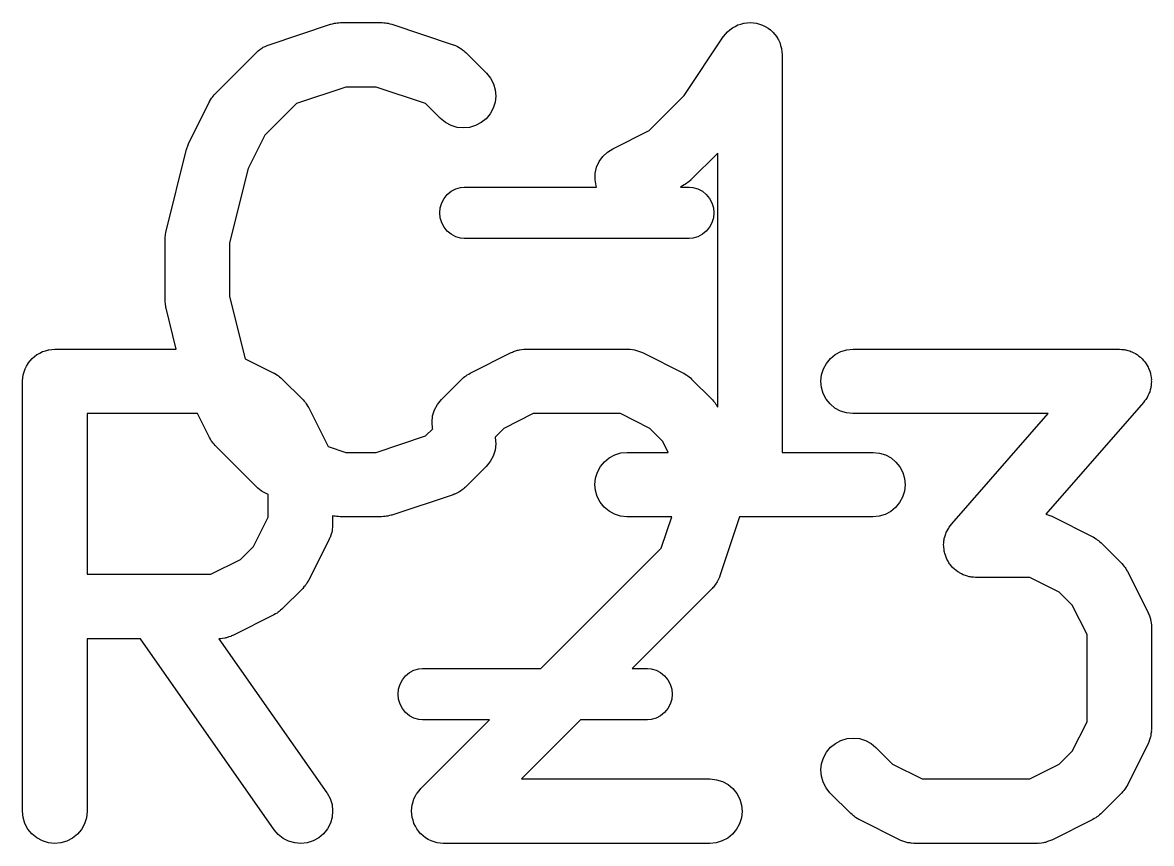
# Model space of a CAD drawing. Extents: x -0.18 to 2.54, y -2.17 to -0.07.
# Drawn here: x 1.9662 to 2.0695, y -0.8257 to -0.7505 of the extents above; entities that cross this region are included whole.
import ezdxf

# ---------------------------------------------------------------- set-up
doc = ezdxf.new("R2010")
doc.units = 0
doc.header["$MEASUREMENT"] = 0
doc.layers.add('BLACK', color=7, linetype='CONTINUOUS')

msp = doc.modelspace()

# ---------------------------------------------------------------- linework, layer by layer
at = {"layer": 'BLACK', "linetype": 'CONTINUOUS'}
for p, q in [((1.99455, -0.750631), (1.99471, -0.750583)), ((1.99471, -0.750583), (1.99483, -0.750571)), ((1.99483, -0.750571), (1.99495, -0.750545)), ((1.99495, -0.750545), (1.99511, -0.750543)), ((1.99511, -0.750543), (1.99528, -0.750527)), ((1.99528, -0.750527), (1.99903, -0.750527)), ((1.99903, -0.750527), (1.99907, -0.750527)), ((1.99907, -0.750527), (1.99924, -0.750546)), ((1.99924, -0.750546), (1.9994, -0.75055)), ((1.9994, -0.75055), (1.99952, -0.750578)), ((1.99952, -0.750578), (1.99964, -0.750591)), ((1.99964, -0.750591), (1.9998, -0.750641)), ((2.03194, -0.750663), (2.03222, -0.750579)), ((2.03222, -0.750579), (2.03223, -0.750578)), ((2.03222, -0.750579), (2.03222, -0.750579)), ((2.03223, -0.750578), (2.0325, -0.750554)), ((2.0325, -0.750554), (2.0328, -0.750527)), ((2.0328, -0.750527), (2.0328, -0.750527)), ((2.0328, -0.750527), (2.0328, -0.750527)), ((2.0328, -0.750527), (2.03308, -0.750557)), ((2.03308, -0.750557), (2.03337, -0.750587)), ((2.03337, -0.750587), (2.03337, -0.750588)), ((2.03337, -0.750588), (2.03337, -0.750588)), ((2.03337, -0.750588), (2.03364, -0.750671)), ((1.98872, -0.752553), (1.99435, -0.750678)), ((1.99435, -0.750678), (1.99439, -0.750666)), ((1.99439, -0.750666), (1.99455, -0.750631)), ((1.9998, -0.750641), (1.99996, -0.750678)), ((1.99996, -0.750678), (2.00559, -0.752553)), ((2.03034, -0.751807), (2.03052, -0.751593)), ((2.03052, -0.751593), (2.03071, -0.75137)), ((2.03071, -0.751367), (2.03094, -0.751187)), ((2.03071, -0.751368), (2.03071, -0.751367)), ((2.03071, -0.75137), (2.03071, -0.751368)), ((2.03094, -0.751187), (2.03116, -0.751009)), ((2.03116, -0.751006), (2.03142, -0.750872)), ((2.03116, -0.751008), (2.03116, -0.751006)), ((2.03116, -0.751009), (2.03116, -0.751008)), ((2.03142, -0.750872), (2.03167, -0.750742)), ((2.03167, -0.75074), (2.03194, -0.750663)), ((2.03167, -0.750741), (2.03167, -0.75074)), ((2.03167, -0.750742), (2.03167, -0.750741)), ((2.03364, -0.750671), (2.03392, -0.750757)), ((2.03392, -0.750757), (2.03392, -0.750759)), ((2.03392, -0.750759), (2.03392, -0.750759)), ((2.03392, -0.750759), (2.03416, -0.750885)), ((2.03416, -0.750885), (2.03443, -0.751032)), ((2.03443, -0.751032), (2.03443, -0.751033)), ((2.03443, -0.751033), (2.03443, -0.751034)), ((2.03443, -0.751034), (2.03464, -0.751204)), ((2.03464, -0.751204), (2.03487, -0.751399)), ((2.03487, -0.751399), (2.03487, -0.751401)), ((2.03487, -0.751401), (2.03487, -0.751402)), ((2.03487, -0.751402), (2.03505, -0.751618)), ((2.03505, -0.751618), (2.03524, -0.751846)), ((1.98838, -0.752706), (1.98856, -0.752613)), ((1.98856, -0.752613), (1.98864, -0.752588)), ((1.98864, -0.752588), (1.98872, -0.752553)), ((2.00559, -0.752553), (2.00563, -0.752566)), ((2.00563, -0.752566), (2.00571, -0.752603)), ((2.00571, -0.752603), (2.00579, -0.752628)), ((2.00579, -0.752628), (2.00597, -0.752724)), ((2.02673, -0.757223), (2.03032, -0.751842)), ((2.03032, -0.751842), (2.03034, -0.751812)), ((2.03034, -0.751811), (2.03034, -0.751807)), ((2.03034, -0.751812), (2.03034, -0.751811)), ((2.03034, -0.751811), (2.03034, -0.751811)), ((2.03524, -0.751846), (2.03524, -0.751847)), ((2.03524, -0.751847), (2.03524, -0.751849)), ((2.03524, -0.751849), (2.03537, -0.752098)), ((2.03537, -0.752098), (2.03551, -0.752354)), ((2.03551, -0.752354), (2.03551, -0.752357)), ((2.03551, -0.752357), (2.03551, -0.752359)), ((2.03551, -0.752359), (2.03558, -0.752613)), ((2.03558, -0.752613), (2.03567, -0.752906)), ((1.98382, -0.757016), (1.98757, -0.753266)), ((1.98757, -0.753266), (1.9876, -0.753237)), ((1.9876, -0.753237), (1.98767, -0.753183)), ((1.98767, -0.753183), (1.98773, -0.75312)), ((1.98773, -0.75312), (1.98789, -0.753004)), ((1.98789, -0.753004), (1.98805, -0.752878)), ((1.98805, -0.752878), (1.98812, -0.752838)), ((1.98812, -0.752838), (1.9882, -0.752788)), ((1.9882, -0.752788), (1.98838, -0.752706)), ((2.00597, -0.752724), (2.00615, -0.752808)), ((2.00615, -0.752808), (2.00622, -0.75286)), ((2.00622, -0.75286), (2.0063, -0.752901)), ((2.0063, -0.752901), (2.00645, -0.753029)), ((2.00645, -0.753029), (2.00662, -0.753147)), ((2.00662, -0.753147), (2.00667, -0.753211)), ((2.00667, -0.753211), (2.00674, -0.753266)), ((2.00674, -0.753266), (2.00862, -0.755141)), ((2.03567, -0.752906), (2.03567, -0.752908)), ((2.03567, -0.752908), (2.03567, -0.752911)), ((2.03567, -0.752911), (2.0357, -0.753197)), ((2.0357, -0.753197), (2.03573, -0.75348)), ((2.03573, -0.75348), (2.03573, -0.789897)), ((2.00862, -0.755141), (2.00865, -0.755171)), ((2.00865, -0.755171), (2.00901, -0.755621)), ((2.00901, -0.755621), (2.00927, -0.756133)), ((1.99576, -0.756432), (1.99125, -0.757935)), ((1.99855, -0.756432), (1.99576, -0.756432)), ((2.00306, -0.757935), (1.99855, -0.756432)), ((2.00927, -0.756133), (2.00943, -0.756686)), ((2.00943, -0.756686), (2.00948, -0.75726)), ((1.98139, -0.761533), (1.98327, -0.757783)), ((1.98327, -0.757783), (1.98328, -0.757747)), ((1.98328, -0.757747), (1.98337, -0.757607)), ((1.98337, -0.757607), (1.98345, -0.757461)), ((1.98345, -0.757461), (1.98353, -0.757366)), ((1.98353, -0.757366), (1.9836, -0.757263)), ((1.9836, -0.757263), (1.98371, -0.757144)), ((1.98371, -0.757144), (1.98382, -0.757016)), ((2.00942, -0.757833), (2.00925, -0.758383)), ((2.00948, -0.75726), (2.00942, -0.757833)), ((2.02353, -0.760427), (2.02673, -0.757223)), ((1.99125, -0.757935), (1.98833, -0.760853)), ((2.00444, -0.759317), (2.00306, -0.757935)), ((2.00925, -0.758383), (2.00897, -0.758889)), ((2.00489, -0.759683), (2.00444, -0.759317)), ((2.00539, -0.759955), (2.00489, -0.759683)), ((2.00815, -0.759694), (2.00764, -0.759963)), ((2.0086, -0.759332), (2.00815, -0.759694)), ((2.00897, -0.758889), (2.0086, -0.759332)), ((1.98833, -0.760853), (1.98682, -0.763884)), ((2.00595, -0.760124), (2.00539, -0.759955)), ((2.00652, -0.760182), (2.00595, -0.760124)), ((2.00709, -0.760128), (2.00652, -0.760182)), ((2.00764, -0.759963), (2.00709, -0.760128)), ((2.02021, -0.762087), (2.02353, -0.760427)), ((1.98118, -0.762071), (1.98128, -0.761814)), ((1.98128, -0.761814), (1.98138, -0.761557)), ((1.98138, -0.761557), (1.98139, -0.761546)), ((1.98139, -0.761546), (1.98139, -0.761533)), ((1.97929, -0.769636), (1.98117, -0.762137)), ((1.98117, -0.762137), (1.98118, -0.762097)), ((1.98118, -0.762085), (1.98118, -0.762071)), ((1.98118, -0.762097), (1.98118, -0.762085)), ((2.01897, -0.763259), (2.0193, -0.76279)), ((2.0193, -0.76279), (2.01972, -0.762394)), ((2.01972, -0.762394), (2.02021, -0.762087)), ((2.02982, -0.762483), (2.02736, -0.764941)), ((2.02982, -0.785768), (2.02982, -0.762483)), ((1.98682, -0.763884), (1.98511, -0.770716)), ((2.0186, -0.764346), (2.01873, -0.763785)), ((2.01873, -0.763785), (2.01897, -0.763259)), ((2.01858, -0.764922), (2.0186, -0.764346)), ((2.01867, -0.765491), (2.01858, -0.764922)), ((2.02721, -0.765074), (2.02708, -0.765188)), ((2.02734, -0.76497), (2.02721, -0.765074)), ((2.02736, -0.764941), (2.02734, -0.76497)), ((2.00505, -0.766274), (2.00541, -0.765979)), ((2.00541, -0.765979), (2.00582, -0.76576)), ((2.00582, -0.76576), (2.00627, -0.765625)), ((2.00627, -0.765625), (2.00661, -0.765591)), ((2.00661, -0.765591), (2.01871, -0.765591)), ((2.01871, -0.765591), (2.01867, -0.765491)), ((2.0266, -0.765494), (2.0264, -0.765591)), ((2.0264, -0.765591), (2.02721, -0.765591)), ((2.02674, -0.765406), (2.0266, -0.765494)), ((2.02688, -0.76533), (2.02674, -0.765406)), ((2.02698, -0.765253), (2.02688, -0.76533)), ((2.02708, -0.765188), (2.02698, -0.765253)), ((2.02721, -0.765591), (2.02755, -0.765625)), ((2.02755, -0.765625), (2.028, -0.76576)), ((2.028, -0.76576), (2.02841, -0.765979)), ((2.02841, -0.765979), (2.02877, -0.766274)), ((2.0044, -0.76749), (2.00454, -0.767044)), ((2.00454, -0.767044), (2.00476, -0.766634)), ((2.00476, -0.766634), (2.00505, -0.766274)), ((2.02877, -0.766274), (2.02906, -0.766634)), ((2.02906, -0.766634), (2.02928, -0.767044)), ((2.02928, -0.767044), (2.02942, -0.76749)), ((2.00436, -0.767953), (2.0044, -0.76749)), ((2.0044, -0.768416), (2.00436, -0.767953)), ((2.02942, -0.76749), (2.02946, -0.767953)), ((2.02946, -0.767953), (2.02942, -0.768416)), ((2.00454, -0.768861), (2.0044, -0.768416)), ((2.00476, -0.769271), (2.00454, -0.768861)), ((2.02928, -0.768861), (2.02906, -0.769271)), ((2.02942, -0.768416), (2.02928, -0.768861)), ((1.97921, -0.770206), (1.97924, -0.769972)), ((1.97921, -0.770259), (1.97921, -0.770206)), ((1.97924, -0.769972), (1.97927, -0.769739)), ((1.97927, -0.769739), (1.97928, -0.769688)), ((1.97928, -0.769688), (1.97929, -0.769636)), ((2.00505, -0.769631), (2.00476, -0.769271)), ((2.00541, -0.769926), (2.00505, -0.769631)), ((2.00582, -0.770146), (2.00541, -0.769926)), ((2.00627, -0.770281), (2.00582, -0.770146)), ((2.028, -0.770146), (2.02755, -0.770281)), ((2.02841, -0.769926), (2.028, -0.770146)), ((2.02877, -0.769631), (2.02841, -0.769926)), ((2.02906, -0.769271), (2.02877, -0.769631)), ((1.9792, -0.770311), (1.97921, -0.770259)), ((1.9792, -0.770352), (1.9792, -0.770311)), ((1.9792, -0.775977), (1.9792, -0.770352)), ((1.98511, -0.770716), (1.98511, -0.775613)), ((2.00661, -0.770315), (2.00627, -0.770281)), ((2.02721, -0.770315), (2.00661, -0.770315)), ((2.02755, -0.770281), (2.02721, -0.770315)), ((1.97921, -0.776029), (1.9792, -0.775977)), ((1.97921, -0.776082), (1.97921, -0.776029)), ((1.97924, -0.776315), (1.97921, -0.776082)), ((1.97926, -0.77655), (1.97924, -0.776315)), ((1.98511, -0.775613), (1.98654, -0.781317)), ((1.97928, -0.776601), (1.97926, -0.77655)), ((1.97928, -0.776653), (1.97928, -0.776601)), ((1.97929, -0.776693), (1.97928, -0.776653)), ((1.98023, -0.780448), (1.97929, -0.776693)), ((1.968, -0.780663), (1.96826, -0.780584)), ((1.96826, -0.780584), (1.96853, -0.780504)), ((1.96853, -0.780504), (1.96854, -0.780503)), ((1.96854, -0.780503), (1.96855, -0.7805)), ((1.96855, -0.7805), (1.96883, -0.780475)), ((1.96883, -0.780475), (1.9691, -0.780448)), ((1.9691, -0.780448), (1.98023, -0.780448)), ((2.01129, -0.780612), (2.01148, -0.780543)), ((2.01148, -0.780543), (2.01157, -0.780529)), ((2.01157, -0.780529), (2.01165, -0.780504)), ((2.01165, -0.780504), (2.01185, -0.780485)), ((2.01185, -0.780485), (2.01205, -0.780453)), ((2.01205, -0.780453), (2.01214, -0.780456)), ((2.01214, -0.780456), (2.01222, -0.780448)), ((2.01222, -0.780448), (2.0216, -0.780448)), ((2.0216, -0.780448), (2.02164, -0.780448)), ((2.02164, -0.780448), (2.02172, -0.780458)), ((2.02172, -0.780458), (2.02181, -0.780456)), ((2.02181, -0.780456), (2.02201, -0.78049)), ((2.02201, -0.78049), (2.02221, -0.780513)), ((2.02221, -0.780513), (2.02229, -0.780539)), ((2.02229, -0.780539), (2.02238, -0.780554)), ((2.02238, -0.780554), (2.02257, -0.780626)), ((2.04109, -0.780671), (2.04165, -0.780504)), ((2.04165, -0.780504), (2.04222, -0.780448)), ((2.04222, -0.780448), (2.06659, -0.780448)), ((2.06659, -0.780448), (2.06663, -0.780448)), ((2.06663, -0.780448), (2.06682, -0.780469)), ((2.06682, -0.780469), (2.067, -0.780477)), ((2.067, -0.780477), (2.0671, -0.780501)), ((2.0671, -0.780501), (2.0672, -0.780513)), ((2.0672, -0.780513), (2.06738, -0.780569)), ((2.06738, -0.780569), (2.06756, -0.780612)), ((1.96667, -0.781733), (1.96685, -0.781519)), ((1.96685, -0.781519), (1.96702, -0.781306)), ((1.96702, -0.781306), (1.96703, -0.781299)), ((1.96703, -0.781299), (1.96704, -0.781291)), ((1.96704, -0.781291), (1.96725, -0.781118)), ((1.96725, -0.781118), (1.96747, -0.780941)), ((1.96747, -0.780941), (1.96748, -0.780936)), ((1.96748, -0.780936), (1.96749, -0.78093)), ((1.96749, -0.78093), (1.96773, -0.780801)), ((1.96773, -0.780801), (1.96798, -0.780671)), ((1.96798, -0.780671), (1.96799, -0.780668)), ((1.96799, -0.780668), (1.968, -0.780663)), ((1.98654, -0.781317), (1.98917, -0.782635)), ((2.00715, -0.782635), (2.0109, -0.78076)), ((2.0109, -0.78076), (2.01094, -0.780742)), ((2.01094, -0.780742), (2.01102, -0.780712)), ((2.01102, -0.780712), (2.0111, -0.780671)), ((2.0111, -0.780671), (2.01129, -0.780612)), ((2.02257, -0.780626), (2.02276, -0.780687)), ((2.02276, -0.780687), (2.02284, -0.780729)), ((2.02284, -0.780729), (2.02292, -0.78076)), ((2.02292, -0.78076), (2.02667, -0.782635)), ((2.03977, -0.78175), (2.04014, -0.781306)), ((2.04014, -0.781306), (2.04058, -0.780941)), ((2.04058, -0.780941), (2.04109, -0.780671)), ((2.06756, -0.780612), (2.06766, -0.780656)), ((2.06766, -0.780656), (2.06775, -0.780687)), ((2.06775, -0.780687), (2.06792, -0.780776)), ((2.06792, -0.780776), (2.06808, -0.780854)), ((2.06808, -0.780854), (2.06817, -0.780915)), ((2.06817, -0.780915), (2.06826, -0.780964)), ((2.06826, -0.780964), (2.0684, -0.781083)), ((2.0684, -0.781083), (2.06855, -0.781192)), ((2.06855, -0.781192), (2.06862, -0.781268)), ((2.06862, -0.781268), (2.0687, -0.781335)), ((2.0687, -0.781335), (2.06882, -0.781479)), ((2.06882, -0.781479), (2.06894, -0.781615)), ((2.06894, -0.781615), (2.069, -0.781703)), ((1.96621, -0.782787), (1.9663, -0.782523)), ((1.9663, -0.782523), (1.96638, -0.782257)), ((1.96638, -0.782257), (1.96639, -0.782247)), ((1.96639, -0.782238), (1.96652, -0.781993)), ((1.96639, -0.782247), (1.96639, -0.782238)), ((1.96652, -0.781993), (1.96665, -0.78175)), ((1.96665, -0.78175), (1.96666, -0.781742)), ((1.96666, -0.781742), (1.96667, -0.781733)), ((1.98917, -0.782635), (1.98921, -0.782653)), ((1.98921, -0.782653), (1.98935, -0.782744)), ((2.00701, -0.782723), (2.00715, -0.782635)), ((2.02667, -0.782635), (2.0267, -0.782653)), ((2.0267, -0.782653), (2.02684, -0.782744)), ((2.03933, -0.782807), (2.0395, -0.782257)), ((2.0395, -0.782257), (2.03977, -0.78175)), ((2.069, -0.781703), (2.06906, -0.781784)), ((2.06906, -0.781784), (2.06915, -0.781948)), ((2.06915, -0.781948), (2.06924, -0.782106)), ((2.06924, -0.782106), (2.06928, -0.782203)), ((2.06928, -0.782203), (2.06933, -0.782295)), ((2.06933, -0.782295), (2.06938, -0.782472)), ((2.06938, -0.782472), (2.06945, -0.782646)), ((2.06945, -0.782646), (2.06946, -0.782748)), ((1.96615, -0.78336), (1.96618, -0.783082)), ((1.96615, -0.78338), (1.96615, -0.78336)), ((1.96615, -0.783381), (1.96615, -0.78338)), ((1.96615, -0.78338), (1.96615, -0.78338)), ((1.96615, -0.783401), (1.96615, -0.783381)), ((1.96615, -0.822771), (1.96615, -0.783401)), ((1.96618, -0.783082), (1.96621, -0.782807)), ((1.96621, -0.782797), (1.96621, -0.782787)), ((1.96621, -0.782807), (1.96621, -0.782797)), ((1.98935, -0.782744), (1.98949, -0.782822)), ((1.98949, -0.782822), (1.98959, -0.7829)), ((1.98959, -0.7829), (1.98969, -0.782967)), ((1.98969, -0.782967), (1.98981, -0.783082)), ((1.98981, -0.783082), (1.98994, -0.783188)), ((1.98994, -0.783188), (1.99181, -0.785062)), ((2.00451, -0.785062), (2.00639, -0.783188)), ((2.00639, -0.783188), (2.00641, -0.783159)), ((2.00641, -0.783159), (2.00654, -0.783055)), ((2.00654, -0.783055), (2.00666, -0.782941)), ((2.00666, -0.782941), (2.00677, -0.782876)), ((2.00677, -0.782876), (2.00686, -0.782799)), ((2.00686, -0.782799), (2.00701, -0.782723)), ((2.02684, -0.782744), (2.02699, -0.782822)), ((2.02699, -0.782822), (2.02708, -0.7829)), ((2.02708, -0.7829), (2.02719, -0.782967)), ((2.02719, -0.782967), (2.02731, -0.783082)), ((2.02731, -0.783082), (2.02743, -0.783188)), ((2.02743, -0.783188), (2.02931, -0.785062)), ((2.03927, -0.78338), (2.03933, -0.782807)), ((2.03932, -0.783954), (2.03927, -0.78338)), ((2.06946, -0.782748), (2.06949, -0.782847)), ((2.06949, -0.782847), (2.06951, -0.783032)), ((2.06951, -0.783032), (2.06954, -0.783215)), ((2.06954, -0.783421), (2.06952, -0.783605)), ((2.06952, -0.783605), (2.06952, -0.783791)), ((2.06954, -0.783215), (2.06953, -0.783318)), ((2.06953, -0.783318), (2.06954, -0.783421)), ((2.03948, -0.784507), (2.03932, -0.783954)), ((2.03975, -0.785018), (2.03948, -0.784507)), ((2.06922, -0.784708), (2.06915, -0.784877)), ((2.06931, -0.784545), (2.06922, -0.784708)), ((2.06934, -0.784446), (2.06931, -0.784545)), ((2.06939, -0.784352), (2.06934, -0.784446)), ((2.06943, -0.784171), (2.06939, -0.784352)), ((2.06948, -0.783995), (2.06943, -0.784171)), ((2.06949, -0.783892), (2.06948, -0.783995)), ((2.06952, -0.783791), (2.06949, -0.783892)), ((1.99181, -0.785062), (1.99184, -0.785092)), ((1.99184, -0.785092), (1.99195, -0.785221)), ((1.99195, -0.785221), (1.99206, -0.785342)), ((1.99206, -0.785342), (1.99213, -0.785446)), ((1.99213, -0.785446), (1.9922, -0.785542)), ((1.9922, -0.785542), (1.99228, -0.785689)), ((1.99228, -0.785689), (1.99237, -0.78583)), ((2.00387, -0.786016), (2.00414, -0.785508)), ((2.00414, -0.785508), (2.00451, -0.785062)), ((2.02931, -0.785062), (2.02934, -0.785092)), ((2.02934, -0.785092), (2.02944, -0.785221)), ((2.02944, -0.785221), (2.02955, -0.785342)), ((2.02955, -0.785342), (2.02962, -0.785446)), ((2.02962, -0.785446), (2.0297, -0.785542)), ((2.0297, -0.785542), (2.02977, -0.785689)), ((2.02977, -0.785689), (2.02982, -0.785768)), ((2.04011, -0.785467), (2.03975, -0.785018)), ((2.04055, -0.785837), (2.04011, -0.785467)), ((2.06881, -0.785345), (2.05988, -0.795554)), ((2.06892, -0.785194), (2.06881, -0.785345)), ((2.06904, -0.785052), (2.06892, -0.785194)), ((2.06909, -0.784961), (2.06904, -0.785052)), ((2.06915, -0.784877), (2.06909, -0.784961)), ((1.97206, -0.786354), (1.97206, -0.80107)), ((1.98217, -0.786354), (1.97206, -0.786354)), ((1.98327, -0.788546), (1.98217, -0.786354)), ((1.99237, -0.78583), (1.99413, -0.789353)), ((2.00365, -0.78714), (2.0037, -0.786567)), ((2.0037, -0.786567), (2.00387, -0.786016)), ((2.01292, -0.786354), (2.01022, -0.787702)), ((2.0209, -0.786354), (2.01292, -0.786354)), ((2.0236, -0.787702), (2.0209, -0.786354)), ((2.04106, -0.786115), (2.04055, -0.785837)), ((2.0416, -0.786289), (2.04106, -0.786115)), ((2.04218, -0.786353), (2.0416, -0.786289)), ((2.04222, -0.786354), (2.04218, -0.786353)), ((2.06008, -0.786354), (2.04222, -0.786354)), ((2.05125, -0.796455), (2.06008, -0.786354)), ((2.00306, -0.788394), (2.00371, -0.787744)), ((2.0037, -0.787714), (2.00365, -0.78714)), ((2.00371, -0.787744), (2.0037, -0.787714)), ((2.01022, -0.787702), (2.00942, -0.788506)), ((2.02479, -0.788899), (2.0236, -0.787702)), ((1.98335, -0.788686), (1.98327, -0.788546)), ((1.98343, -0.788834), (1.98335, -0.788686)), ((1.98351, -0.788929), (1.98343, -0.788834)), ((1.99855, -0.789897), (2.00306, -0.788394)), ((2.00942, -0.788506), (2.00943, -0.788537)), ((2.00943, -0.788537), (2.00948, -0.78911)), ((1.98357, -0.789034), (1.98351, -0.788929)), ((1.98369, -0.789154), (1.98357, -0.789034)), ((1.98379, -0.789284), (1.98369, -0.789154)), ((1.98382, -0.789313), (1.98379, -0.789284)), ((1.98757, -0.793063), (1.98382, -0.789313)), ((1.99413, -0.789353), (1.99576, -0.789897)), ((1.99576, -0.789897), (1.99855, -0.789897)), ((2.00942, -0.789684), (2.00925, -0.790235)), ((2.00948, -0.78911), (2.00942, -0.789684)), ((2.02095, -0.789953), (2.02153, -0.789897)), ((2.02153, -0.789897), (2.02529, -0.789897)), ((2.02529, -0.789897), (2.02479, -0.788899)), ((2.03573, -0.789897), (2.04402, -0.789897)), ((2.04402, -0.789897), (2.04407, -0.789897)), ((2.04407, -0.789897), (2.04464, -0.789961)), ((2.00898, -0.790743), (2.00862, -0.791188)), ((2.00925, -0.790235), (2.00898, -0.790743)), ((2.01908, -0.791198), (2.01945, -0.790754)), ((2.01945, -0.790754), (2.01989, -0.79039)), ((2.01989, -0.79039), (2.0204, -0.79012)), ((2.0204, -0.79012), (2.02095, -0.789953)), ((2.04464, -0.789961), (2.04519, -0.790136)), ((2.04519, -0.790136), (2.04569, -0.790413)), ((2.04569, -0.790413), (2.04613, -0.790784)), ((2.04613, -0.790784), (2.04649, -0.791233)), ((2.00862, -0.791188), (2.00674, -0.793063)), ((2.01863, -0.792256), (2.0188, -0.791705)), ((2.0188, -0.791705), (2.01908, -0.791198)), ((2.04649, -0.791233), (2.04676, -0.791744)), ((2.04676, -0.791744), (2.04692, -0.792296)), ((2.01857, -0.792829), (2.01863, -0.792256)), ((2.01863, -0.793403), (2.01857, -0.792829)), ((2.04692, -0.792296), (2.04698, -0.79287)), ((2.04698, -0.79287), (2.04692, -0.793443)), ((1.98764, -0.793118), (1.98757, -0.793063)), ((1.98769, -0.793182), (1.98764, -0.793118)), ((1.98786, -0.7933), (1.98769, -0.793182)), ((1.98801, -0.793429), (1.98786, -0.7933)), ((1.98809, -0.79347), (1.98801, -0.793429)), ((1.98816, -0.793521), (1.98809, -0.79347)), ((1.98834, -0.793605), (1.98816, -0.793521)), ((1.98852, -0.793701), (1.98834, -0.793605)), ((1.9886, -0.793726), (1.98852, -0.793701)), ((1.98865, -0.793746), (1.9886, -0.793726)), ((1.98865, -0.795827), (1.98865, -0.793746)), ((2.00559, -0.793776), (1.99996, -0.795651)), ((2.00567, -0.793741), (2.00559, -0.793776)), ((2.00575, -0.793716), (2.00567, -0.793741)), ((2.00593, -0.793624), (2.00575, -0.793716)), ((2.00611, -0.793541), (2.00593, -0.793624)), ((2.00619, -0.793491), (2.00611, -0.793541)), ((2.00626, -0.793451), (2.00619, -0.793491)), ((2.00642, -0.793325), (2.00626, -0.793451)), ((2.00658, -0.793209), (2.00642, -0.793325)), ((2.00664, -0.793146), (2.00658, -0.793209)), ((2.00671, -0.793092), (2.00664, -0.793146)), ((2.00674, -0.793063), (2.00671, -0.793092)), ((2.01879, -0.793956), (2.01863, -0.793403)), ((2.01906, -0.794466), (2.01879, -0.793956)), ((2.04675, -0.793994), (2.04647, -0.794501)), ((2.04692, -0.793443), (2.04675, -0.793994)), ((2.01942, -0.794916), (2.01906, -0.794466)), ((2.01986, -0.795286), (2.01942, -0.794916)), ((2.0461, -0.794945), (2.04566, -0.795309)), ((2.04647, -0.794501), (2.0461, -0.794945)), ((1.9873, -0.798525), (1.98865, -0.795827)), ((1.99467, -0.795738), (1.99455, -0.795702)), ((1.99455, -0.795702), (1.99455, -0.796524)), ((1.99479, -0.795752), (1.99467, -0.795738)), ((1.99491, -0.795779), (1.99479, -0.795752)), ((1.99507, -0.795784), (1.99491, -0.795779)), ((1.99524, -0.795802), (1.99507, -0.795784)), ((1.99528, -0.795802), (1.99524, -0.795802)), ((1.99903, -0.795802), (1.99528, -0.795802)), ((1.9992, -0.795786), (1.99903, -0.795802)), ((1.99936, -0.795784), (1.9992, -0.795786)), ((1.99948, -0.795758), (1.99936, -0.795784)), ((1.9996, -0.795746), (1.99948, -0.795758)), ((1.99976, -0.795698), (1.9996, -0.795746)), ((1.99992, -0.795664), (1.99976, -0.795698)), ((1.99996, -0.795651), (1.99992, -0.795664)), ((2.02036, -0.795564), (2.01986, -0.795286)), ((2.02091, -0.795738), (2.02036, -0.795564)), ((2.02149, -0.795802), (2.02091, -0.795738)), ((2.02153, -0.795802), (2.02149, -0.795802)), ((2.0256, -0.795802), (2.02153, -0.795802)), ((2.02464, -0.798679), (2.0256, -0.795802)), ((2.03182, -0.795802), (2.03002, -0.801207)), ((2.04402, -0.795802), (2.03182, -0.795802)), ((2.0446, -0.795746), (2.04402, -0.795802)), ((2.04515, -0.79558), (2.0446, -0.795746)), ((2.04566, -0.795309), (2.04515, -0.79558)), ((2.05988, -0.795554), (2.06006, -0.795624)), ((2.06006, -0.795624), (2.06025, -0.795685)), ((2.06025, -0.795685), (2.06033, -0.795727)), ((2.06033, -0.795727), (2.06041, -0.795758)), ((2.06041, -0.795758), (2.06416, -0.797633)), ((1.99451, -0.796938), (1.99449, -0.797138)), ((1.99455, -0.796739), (1.99451, -0.796938)), ((1.99455, -0.796565), (1.99454, -0.796652)), ((1.99454, -0.796652), (1.99455, -0.796739)), ((1.99455, -0.796524), (1.99455, -0.796565)), ((2.05075, -0.797255), (2.05083, -0.797092)), ((2.05083, -0.797092), (2.05091, -0.796923)), ((2.05091, -0.796923), (2.05097, -0.796839)), ((2.05097, -0.796839), (2.05102, -0.796748)), ((2.05102, -0.796748), (2.05114, -0.796605)), ((2.05114, -0.796605), (2.05125, -0.796455)), ((1.99424, -0.797845), (1.99237, -0.801594)), ((1.99427, -0.797764), (1.99424, -0.797845)), ((1.99431, -0.797687), (1.99427, -0.797764)), ((1.99437, -0.797495), (1.99431, -0.797687)), ((1.99445, -0.797307), (1.99437, -0.797495)), ((1.99446, -0.797221), (1.99445, -0.797307)), ((1.99449, -0.797138), (1.99446, -0.797221)), ((2.05053, -0.798194), (2.05054, -0.798009)), ((2.05054, -0.798009), (2.05056, -0.797908)), ((2.05056, -0.797908), (2.05057, -0.797805)), ((2.05057, -0.797805), (2.05063, -0.797628)), ((2.05063, -0.797628), (2.05067, -0.797448)), ((2.05067, -0.797448), (2.05071, -0.797354)), ((2.05071, -0.797354), (2.05075, -0.797255)), ((2.06416, -0.797633), (2.0642, -0.797651)), ((2.0642, -0.797651), (2.06434, -0.797742)), ((2.06434, -0.797742), (2.06448, -0.79782)), ((2.06448, -0.79782), (2.06458, -0.797898)), ((2.06458, -0.797898), (2.06468, -0.797965)), ((2.06468, -0.797965), (2.0648, -0.798081)), ((2.0648, -0.798081), (2.06493, -0.798186)), ((1.9861, -0.799722), (1.9873, -0.798525)), ((2.01363, -0.809685), (2.02464, -0.798679)), ((2.05051, -0.798378), (2.05053, -0.798194)), ((2.05052, -0.798481), (2.05051, -0.798378)), ((2.05052, -0.798585), (2.05052, -0.798481)), ((2.05055, -0.798768), (2.05052, -0.798585)), ((2.05057, -0.798952), (2.05055, -0.798768)), ((2.0506, -0.799052), (2.05057, -0.798952)), ((2.05061, -0.799154), (2.0506, -0.799052)), ((2.05068, -0.799327), (2.05061, -0.799154)), ((2.06493, -0.798186), (2.0668, -0.800061)), ((1.9834, -0.80107), (1.9861, -0.799722)), ((2.05073, -0.799505), (2.05068, -0.799327)), ((2.05078, -0.799597), (2.05073, -0.799505)), ((2.05081, -0.799694), (2.05078, -0.799597)), ((2.05091, -0.799852), (2.05081, -0.799694)), ((2.051, -0.800016), (2.05091, -0.799852)), ((2.05106, -0.800096), (2.051, -0.800016)), ((2.05112, -0.800185), (2.05106, -0.800096)), ((2.05124, -0.800321), (2.05112, -0.800185)), ((2.0668, -0.800061), (2.06683, -0.80009)), ((2.06683, -0.80009), (2.06694, -0.800219)), ((2.06694, -0.800219), (2.06705, -0.80034)), ((1.97206, -0.80107), (1.9834, -0.80107)), ((2.03001, -0.801246), (2.02997, -0.801326)), ((2.03002, -0.801207), (2.03001, -0.801246)), ((2.05136, -0.800465), (2.05124, -0.800321)), ((2.05144, -0.800531), (2.05136, -0.800465)), ((2.05151, -0.800607), (2.05144, -0.800531)), ((2.05166, -0.800716), (2.05151, -0.800607)), ((2.0518, -0.800835), (2.05166, -0.800716)), ((2.05189, -0.800885), (2.0518, -0.800835)), ((2.05197, -0.800946), (2.05189, -0.800885)), ((2.05214, -0.801024), (2.05197, -0.800946)), ((2.0523, -0.801113), (2.05214, -0.801024)), ((2.0524, -0.801144), (2.0523, -0.801113)), ((2.0525, -0.801188), (2.0524, -0.801144)), ((2.05268, -0.801231), (2.0525, -0.801188)), ((2.05285, -0.801287), (2.05268, -0.801231)), ((2.06705, -0.80034), (2.06712, -0.800444)), ((2.06712, -0.800444), (2.06719, -0.80054)), ((2.06719, -0.80054), (2.06727, -0.800687)), ((2.06727, -0.800687), (2.06736, -0.800828)), ((2.06736, -0.800828), (2.06923, -0.804577)), ((1.99192, -0.802233), (1.99181, -0.802362)), ((1.99203, -0.802114), (1.99192, -0.802233)), ((1.9921, -0.802011), (1.99203, -0.802114)), ((1.99218, -0.801916), (1.9921, -0.802011)), ((1.99226, -0.80177), (1.99218, -0.801916)), ((1.99235, -0.801631), (1.99226, -0.80177)), ((1.99237, -0.801594), (1.99235, -0.801631)), ((2.02936, -0.802294), (2.02931, -0.802362)), ((2.02943, -0.802235), (2.02936, -0.802294)), ((2.02955, -0.802072), (2.02943, -0.802235)), ((2.02967, -0.801916), (2.02955, -0.802072)), ((2.02972, -0.80184), (2.02967, -0.801916)), ((2.02977, -0.801769), (2.02972, -0.80184)), ((2.02985, -0.801586), (2.02977, -0.801769)), ((2.02995, -0.801408), (2.02985, -0.801586)), ((2.02997, -0.801326), (2.02995, -0.801408)), ((2.05296, -0.801299), (2.05285, -0.801287)), ((2.05306, -0.801323), (2.05296, -0.801299)), ((2.05324, -0.801331), (2.05306, -0.801323)), ((2.05343, -0.801351), (2.05324, -0.801331)), ((2.05347, -0.801352), (2.05343, -0.801351)), ((2.05839, -0.801352), (2.05347, -0.801352)), ((2.06109, -0.8027), (2.05839, -0.801352)), ((1.99181, -0.802362), (1.98994, -0.804236)), ((2.02931, -0.802362), (2.02199, -0.809685)), ((2.06229, -0.803898), (2.06109, -0.8027)), ((1.98978, -0.804369), (1.98966, -0.804483)), ((1.98991, -0.804265), (1.98978, -0.804369)), ((1.98994, -0.804236), (1.98991, -0.804265)), ((2.06364, -0.806595), (2.06229, -0.803898)), ((1.98917, -0.804789), (1.98542, -0.806664)), ((1.98931, -0.804701), (1.98917, -0.804789)), ((1.98946, -0.804625), (1.98931, -0.804701)), ((1.98955, -0.804548), (1.98946, -0.804625)), ((1.98966, -0.804483), (1.98955, -0.804548)), ((2.06923, -0.804577), (2.06925, -0.804614)), ((2.06925, -0.804614), (2.06928, -0.804696)), ((2.06928, -0.804696), (2.06932, -0.804773)), ((2.06932, -0.804773), (2.06938, -0.804966)), ((2.06938, -0.804966), (2.06945, -0.805155)), ((2.06945, -0.805155), (2.06946, -0.805241)), ((2.06946, -0.805241), (2.06949, -0.805324)), ((2.06949, -0.805324), (2.06951, -0.805526)), ((2.06951, -0.805526), (2.06954, -0.805725)), ((2.06954, -0.805725), (2.06954, -0.805812)), ((2.06954, -0.805812), (2.06954, -0.805898)), ((2.06954, -0.805898), (2.06954, -0.815272)), ((1.97694, -0.806976), (1.97206, -0.806976)), ((1.97206, -0.806976), (1.97206, -0.822771)), ((1.98918, -0.824464), (1.97694, -0.806976)), ((1.98419, -0.806968), (1.98414, -0.806972)), ((1.98414, -0.806972), (1.99402, -0.821078)), ((1.98427, -0.806971), (1.98419, -0.806968)), ((1.98447, -0.806939), (1.98427, -0.806971)), ((1.98467, -0.80692), (1.98447, -0.806939)), ((1.98476, -0.806895), (1.98467, -0.80692)), ((1.98484, -0.806881), (1.98476, -0.806895)), ((1.98503, -0.806812), (1.98484, -0.806881)), ((1.98523, -0.806753), (1.98503, -0.806812)), ((1.9853, -0.806712), (1.98523, -0.806753)), ((1.98538, -0.806682), (1.9853, -0.806712)), ((1.98542, -0.806664), (1.98538, -0.806682)), ((2.06364, -0.814575), (2.06364, -0.806595)), ((2.00094, -0.810729), (2.00123, -0.810369)), ((2.00123, -0.810369), (2.00159, -0.810074)), ((2.00159, -0.810074), (2.002, -0.809854)), ((2.002, -0.809854), (2.00245, -0.809719)), ((2.00245, -0.809719), (2.00279, -0.809685)), ((2.00279, -0.809685), (2.01363, -0.809685)), ((2.02199, -0.809685), (2.02339, -0.809685)), ((2.02339, -0.809685), (2.02373, -0.809719)), ((2.02373, -0.809719), (2.02418, -0.809854)), ((2.02418, -0.809854), (2.02459, -0.810074)), ((2.02459, -0.810074), (2.02495, -0.810369)), ((2.02495, -0.810369), (2.02524, -0.810729)), ((2.00054, -0.812047), (2.00058, -0.811584)), ((2.00058, -0.811584), (2.00072, -0.811139)), ((2.00072, -0.811139), (2.00094, -0.810729)), ((2.02524, -0.810729), (2.02546, -0.811139)), ((2.02546, -0.811139), (2.0256, -0.811584)), ((2.0256, -0.811584), (2.02564, -0.812047)), ((2.00058, -0.81251), (2.00054, -0.812047)), ((2.00072, -0.812956), (2.00058, -0.81251)), ((2.0256, -0.81251), (2.02546, -0.812956)), ((2.02564, -0.812047), (2.0256, -0.81251)), ((2.00094, -0.813366), (2.00072, -0.812956)), ((2.00123, -0.813726), (2.00094, -0.813366)), ((2.02524, -0.813366), (2.02495, -0.813726)), ((2.02546, -0.812956), (2.02524, -0.813366)), ((2.00159, -0.814021), (2.00123, -0.813726)), ((2.002, -0.81424), (2.00159, -0.814021)), ((2.00245, -0.814375), (2.002, -0.81424)), ((2.00279, -0.814409), (2.00245, -0.814375)), ((2.00264, -0.820683), (2.00891, -0.814409)), ((2.00891, -0.814409), (2.00279, -0.814409)), ((2.01726, -0.814409), (2.01185, -0.819818)), ((2.02339, -0.814409), (2.01726, -0.814409)), ((2.02373, -0.814375), (2.02339, -0.814409)), ((2.02418, -0.81424), (2.02373, -0.814375)), ((2.02459, -0.814021), (2.02418, -0.81424)), ((2.02495, -0.813726), (2.02459, -0.814021)), ((2.06229, -0.817272), (2.06364, -0.814575)), ((2.0695, -0.815685), (2.06948, -0.815886)), ((2.06954, -0.815486), (2.0695, -0.815685)), ((2.06954, -0.815313), (2.06953, -0.815399)), ((2.06953, -0.815399), (2.06954, -0.815486)), ((2.06954, -0.815272), (2.06954, -0.815313)), ((2.04015, -0.816919), (2.04059, -0.816556)), ((2.04059, -0.816556), (2.0411, -0.816287)), ((2.0411, -0.816287), (2.04166, -0.816123)), ((2.04166, -0.816123), (2.04223, -0.816069)), ((2.04223, -0.816069), (2.0428, -0.816127)), ((2.0428, -0.816127), (2.04335, -0.816295)), ((2.04335, -0.816295), (2.04386, -0.816568)), ((2.04386, -0.816568), (2.04431, -0.816933)), ((2.06923, -0.816592), (2.06736, -0.820342)), ((2.06926, -0.816511), (2.06923, -0.816592)), ((2.0693, -0.816435), (2.06926, -0.816511)), ((2.06937, -0.816243), (2.0693, -0.816435)), ((2.06944, -0.816054), (2.06937, -0.816243)), ((2.06945, -0.815968), (2.06944, -0.816054)), ((2.06948, -0.815886), (2.06945, -0.815968)), ((2.0395, -0.817868), (2.03978, -0.817362)), ((2.03978, -0.817362), (2.04015, -0.816919)), ((2.04431, -0.816933), (2.04584, -0.818469)), ((2.06109, -0.818469), (2.06229, -0.817272)), ((2.03927, -0.81899), (2.03933, -0.818418)), ((2.03933, -0.818418), (2.0395, -0.817868)), ((2.04584, -0.818469), (2.04854, -0.819818)), ((2.05839, -0.819818), (2.06109, -0.818469)), ((2.01185, -0.819818), (2.0291, -0.819818)), ((2.0291, -0.819818), (2.02914, -0.819818)), ((2.02914, -0.819818), (2.02971, -0.819883)), ((2.03932, -0.819564), (2.03927, -0.81899)), ((2.03948, -0.820118), (2.03932, -0.819564)), ((2.04854, -0.819818), (2.05839, -0.819818)), ((2.00228, -0.82112), (2.00246, -0.8209)), ((2.00246, -0.8209), (2.00264, -0.820683)), ((2.02971, -0.819883), (2.03026, -0.820057)), ((2.03026, -0.820057), (2.03076, -0.820334)), ((2.03076, -0.820334), (2.03121, -0.820705)), ((2.03121, -0.820705), (2.03157, -0.821154)), ((2.03974, -0.82063), (2.03948, -0.820118)), ((2.0401, -0.82108), (2.03974, -0.82063)), ((2.06702, -0.820862), (2.06691, -0.820981)), ((2.06709, -0.820759), (2.06702, -0.820862)), ((2.06717, -0.820664), (2.06709, -0.820759)), ((2.06725, -0.820518), (2.06717, -0.820664)), ((2.06734, -0.820379), (2.06725, -0.820518)), ((2.06736, -0.820342), (2.06734, -0.820379)), ((1.99402, -0.821078), (1.99404, -0.821111)), ((1.99404, -0.821111), (1.99432, -0.821618)), ((1.99432, -0.821618), (1.99449, -0.822167)), ((2.00183, -0.822177), (2.00192, -0.821904)), ((2.00192, -0.821904), (2.002, -0.821636)), ((2.002, -0.821627), (2.00214, -0.82137)), ((2.002, -0.821632), (2.002, -0.821627)), ((2.002, -0.821636), (2.002, -0.821632)), ((2.00214, -0.82137), (2.00227, -0.821128)), ((2.00227, -0.821124), (2.00228, -0.82112)), ((2.00227, -0.821128), (2.00227, -0.821124)), ((2.03157, -0.821154), (2.03183, -0.821665)), ((2.03183, -0.821665), (2.032, -0.822218)), ((2.04013, -0.821109), (2.0401, -0.82108)), ((2.04201, -0.822984), (2.04013, -0.821109)), ((2.0668, -0.821109), (2.06493, -0.822984)), ((2.06691, -0.820981), (2.0668, -0.821109)), ((1.96621, -0.823344), (1.96615, -0.822771)), ((1.97206, -0.822812), (1.97199, -0.823385)), ((1.97206, -0.822771), (1.97206, -0.822812)), ((1.99449, -0.822167), (1.99455, -0.82274)), ((1.99455, -0.82274), (1.9945, -0.823314)), ((2.00177, -0.82275), (2.0018, -0.822471)), ((2.00177, -0.822755), (2.00177, -0.82275)), ((2.00177, -0.822761), (2.00177, -0.822755)), ((2.0018, -0.823043), (2.00177, -0.822761)), ((2.0018, -0.822471), (2.00183, -0.822187)), ((2.00183, -0.822182), (2.00183, -0.822177)), ((2.00183, -0.822187), (2.00183, -0.822182)), ((2.03205, -0.822791), (2.03199, -0.823365)), ((2.032, -0.822218), (2.03205, -0.822791)), ((2.04213, -0.823089), (2.04201, -0.822984)), ((2.06493, -0.822984), (2.0649, -0.823013)), ((1.96637, -0.823896), (1.96621, -0.823344)), ((1.96664, -0.824405), (1.96637, -0.823896)), ((1.97182, -0.823934), (1.97154, -0.824439)), ((1.97199, -0.823385), (1.97182, -0.823934)), ((1.99434, -0.823868), (1.99408, -0.824379)), ((1.9945, -0.823314), (1.99434, -0.823868)), ((2.00182, -0.823324), (2.0018, -0.823043)), ((2.00182, -0.823329), (2.00182, -0.823324)), ((2.00182, -0.823334), (2.00182, -0.823329)), ((2.00191, -0.823606), (2.00182, -0.823334)), ((2.00199, -0.823877), (2.00191, -0.823606)), ((2.00199, -0.823881), (2.00199, -0.823877)), ((2.00199, -0.823887), (2.00199, -0.823881)), ((2.00213, -0.824144), (2.00199, -0.823887)), ((2.03182, -0.823915), (2.03154, -0.824422)), ((2.03199, -0.823365), (2.03182, -0.823915)), ((2.04225, -0.823205), (2.04213, -0.823089)), ((2.04236, -0.823272), (2.04225, -0.823205)), ((2.04245, -0.82335), (2.04236, -0.823272)), ((2.0426, -0.823428), (2.04245, -0.82335)), ((2.04274, -0.823518), (2.0426, -0.823428)), ((2.04277, -0.823537), (2.04274, -0.823518)), ((2.04652, -0.825412), (2.04277, -0.823537)), ((2.06416, -0.823537), (2.06041, -0.825412)), ((2.0643, -0.823449), (2.06416, -0.823537)), ((2.06445, -0.823372), (2.0643, -0.823449)), ((2.06455, -0.823296), (2.06445, -0.823372)), ((2.06465, -0.82323), (2.06455, -0.823296)), ((2.06477, -0.823116), (2.06465, -0.82323)), ((2.0649, -0.823013), (2.06477, -0.823116)), ((1.96701, -0.824851), (1.96664, -0.824405)), ((1.96745, -0.825219), (1.96701, -0.824851)), ((1.97117, -0.824881), (1.97072, -0.825242)), ((1.97154, -0.824439), (1.97117, -0.824881)), ((1.98956, -0.824902), (1.98918, -0.824464)), ((1.99001, -0.825258), (1.98956, -0.824902)), ((1.99372, -0.82483), (1.99328, -0.825202)), ((1.99408, -0.824379), (1.99372, -0.82483)), ((2.00225, -0.824388), (2.00213, -0.824144)), ((2.00226, -0.824392), (2.00225, -0.824388)), ((2.00226, -0.824396), (2.00226, -0.824392)), ((2.00244, -0.824617), (2.00226, -0.824396)), ((2.00261, -0.824837), (2.00244, -0.824617)), ((2.00262, -0.82484), (2.00261, -0.824837)), ((2.00262, -0.824844), (2.00262, -0.82484)), ((2.00284, -0.825024), (2.00262, -0.824844)), ((2.00306, -0.825207), (2.00284, -0.825024)), ((2.03118, -0.824866), (2.03073, -0.82523)), ((2.03154, -0.824422), (2.03118, -0.824866)), ((1.96796, -0.825493), (1.96745, -0.825219)), ((1.96851, -0.825663), (1.96796, -0.825493)), ((1.96908, -0.825724), (1.96851, -0.825663)), ((1.96966, -0.825671), (1.96908, -0.825724)), ((1.97021, -0.825509), (1.96966, -0.825671)), ((1.97072, -0.825242), (1.97021, -0.825509)), ((1.99052, -0.82552), (1.99001, -0.825258)), ((1.99108, -0.825677), (1.99052, -0.82552)), ((1.99165, -0.825723), (1.99108, -0.825677)), ((1.99222, -0.825657), (1.99165, -0.825723)), ((1.99277, -0.825481), (1.99222, -0.825657)), ((1.99328, -0.825202), (1.99277, -0.825481)), ((2.00306, -0.82521), (2.00306, -0.825207)), ((2.00306, -0.825213), (2.00306, -0.82521)), ((2.00331, -0.825349), (2.00306, -0.825213)), ((2.00356, -0.825485), (2.00331, -0.825349)), ((2.00357, -0.825486), (2.00356, -0.825485)), ((2.00357, -0.825489), (2.00357, -0.825486)), ((2.00384, -0.825574), (2.00357, -0.825489)), ((2.00411, -0.825659), (2.00384, -0.825574)), ((2.00411, -0.82566), (2.00411, -0.825659)), ((2.00412, -0.825661), (2.00411, -0.82566)), ((2.0044, -0.825692), (2.00412, -0.825661)), ((2.00468, -0.825723), (2.0044, -0.825692)), ((2.00469, -0.825723), (2.00468, -0.825723)), ((2.00472, -0.825724), (2.00469, -0.825723)), ((2.00469, -0.825723), (2.00469, -0.825723)), ((2.00469, -0.825723), (2.00469, -0.825723)), ((2.0291, -0.825724), (2.00472, -0.825724)), ((2.02967, -0.825667), (2.0291, -0.825724)), ((2.03022, -0.825501), (2.02967, -0.825667)), ((2.03073, -0.82523), (2.03022, -0.825501)), ((2.0466, -0.825443), (2.04652, -0.825412)), ((2.04668, -0.825485), (2.0466, -0.825443)), ((2.04687, -0.825546), (2.04668, -0.825485)), ((2.04706, -0.825618), (2.04687, -0.825546)), ((2.04715, -0.825633), (2.04706, -0.825618)), ((2.04723, -0.825659), (2.04715, -0.825633)), ((2.04743, -0.825682), (2.04723, -0.825659)), ((2.04763, -0.825716), (2.04743, -0.825682)), ((2.04772, -0.825714), (2.04763, -0.825716)), ((2.0478, -0.825723), (2.04772, -0.825714)), ((2.04784, -0.825724), (2.0478, -0.825723)), ((2.05909, -0.825724), (2.04784, -0.825724)), ((2.05918, -0.825715), (2.05909, -0.825724)), ((2.05926, -0.825719), (2.05918, -0.825715)), ((2.05946, -0.825687), (2.05926, -0.825719)), ((2.05967, -0.825667), (2.05946, -0.825687)), ((2.05975, -0.825642), (2.05967, -0.825667)), ((2.05983, -0.825629), (2.05975, -0.825642)), ((2.06002, -0.825559), (2.05983, -0.825629)), ((2.06022, -0.825501), (2.06002, -0.825559)), ((2.06029, -0.82546), (2.06022, -0.825501)), ((2.06038, -0.82543), (2.06029, -0.82546)), ((2.06041, -0.825412), (2.06038, -0.82543))]:
    msp.add_line(p, q, dxfattribs=at)

doc.saveas('drawing.dxf')
